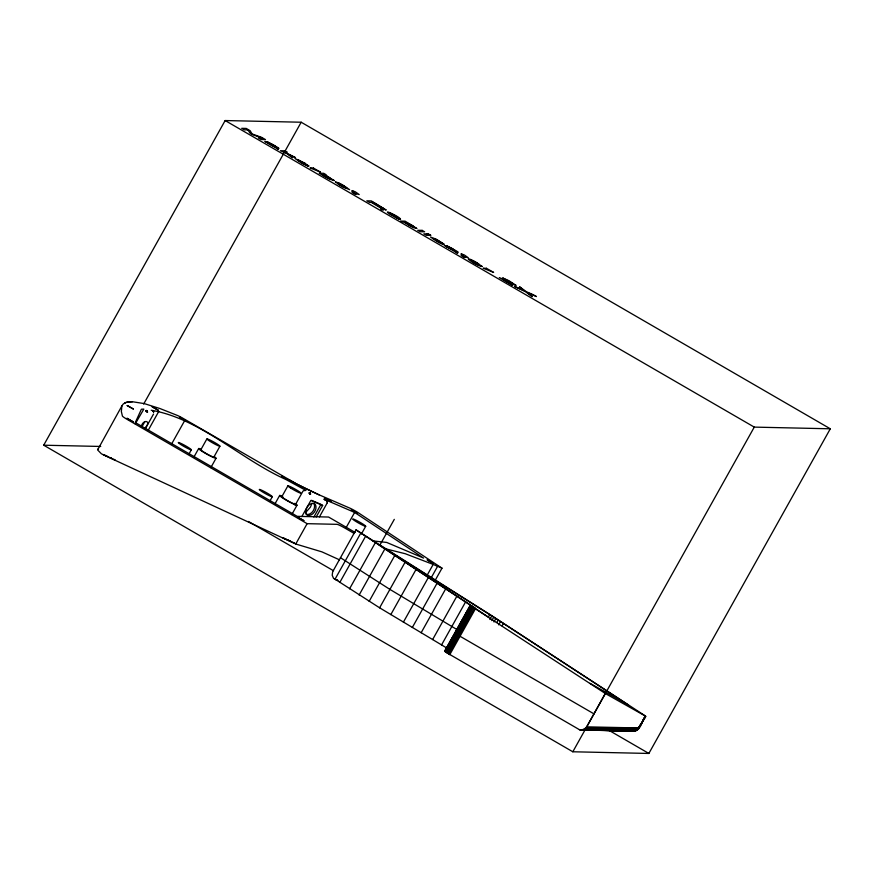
<?xml version="1.0" encoding="UTF-8"?>
<svg xmlns="http://www.w3.org/2000/svg" width="874" height="874" viewBox="0 0 874 874"><rect width="100%" height="100%" fill="white"/><g stroke="black" fill="none" stroke-linecap="round" stroke-linejoin="round"><path stroke-width="1.31" d="M309.691 493.056C310.816 493.963 307.32 492.215 310.499 493.952C310.488 493.799 307.976 491.931 310.532 493.701C309.833 493.46 308.861 492.171 310.532 494.291C310.707 493.002 309.035 493.493 309.505 492.947M152.655 410.878C154.447 412.091 153.474 412.069 153.016 410.977C153.879 411.687 152.327 411.009 153.016 410.977M151.213 410.245C199.829 418.417 240.885 459.353 285.732 479.422L305.922 490.412L303.562 490.696A2.24 2.098 -47 0 0 302.743 491.538L295.095 505.227M146.504 410.78L146.187 411.403L147.542 412.004L146.395 410.507L147.542 412.004L146.308 410.529L146.187 411.403M434.859 580.915L441.993 568.166L358.569 512.94A7.265 0.655 29.2 0 0 355.532 511.082L352.768 509.564A7.571 0.688 29.2 0 0 349.425 507.947L317.732 494.236L296.319 483.792L183.54 418.624A7.495 0.677 29.2 0 0 177.182 415.358L159.986 408.551L144.276 403.602L131.963 401.658L126.064 402.39L123.168 404.072L121.89 405.907L97.604 449.924L101.351 453.759L105.306 455.736L295.751 544.01L321.96 551.876L339.473 559.819M327.28 502.856L327.105 501.053L323.872 499.13L354.626 512.437L423.562 558.06L386.712 542.448L372.794 540.886M121.89 405.907L121.344 411.523L122.415 416.068A7.484 0.677 29.2 0 0 127.528 419.618L307.124 523.668L337.058 524.334A7.484 0.677 29.2 0 1 344.848 528.06L354.188 533.468M311.985 503.293L310.39 507.182L305.529 512.645M327.258 502.823L319.447 516.862M152.895 410.856L153.715 412.058L152.819 411.173M144.713 421.858L141.905 426.829M471.84 605.901L475.019 608.042L470.212 605.365L444.658 651.086L445.773 652.157L579.44 729.681L633.18 731.123C641.024 731.112 641.855 720.842 645.405 715.97L490.882 615.099L356.002 529.863L332.677 571.727L332.196 575.212L333.42 578.129L379.611 607.812L446.811 648.049M43.7 445.205L225.142 120.546L301.18 122.229L830.3 428.795L648.858 753.454L572.82 751.771L43.7 445.205L100.729 446.461M143.653 404.072L301.18 122.229M135.241 423.868L143.839 409.098L141.402 409.207L135.284 422.524L297.226 516.348L328.569 517.037L355.139 532.43M141.326 426.151C143.609 418.406 152.557 421.126 144.352 428.675M145.204 428.937L153.54 414.025M148.274 430.194L158.839 411.283M171.359 444.44L184.567 420.809M188.882 454.174L191.308 449.837A7.473 0.677 29.2 0 0 182.109 443.97A7.473 0.677 29.2 0 0 180.994 444.691A7.473 0.677 29.2 0 0 191.308 449.837M194.126 456.665L198.693 448.504M200.856 449.728L206.909 438.89M219.92 446.243A7.473 0.677 29.2 0 1 209.607 441.086A7.473 0.677 29.2 0 1 210.721 440.376A7.473 0.677 29.2 0 1 219.92 446.243L213.868 457.069A7.473 0.677 29.2 0 0 213.824 456.862M210.82 467.623L216.031 458.293M269.869 501.086L272.284 496.76A7.473 0.677 29.2 0 0 263.096 490.893A7.473 0.677 29.2 0 0 261.971 491.603A7.473 0.677 29.2 0 0 272.284 496.76M275.113 503.599L279.68 495.427M281.854 496.651L287.907 485.824M291.807 514.557L297.018 505.216M301.803 516.621L310.849 500.441L322.648 505.445L316.191 517.004M295.751 544.01L307.124 523.668M313.864 517.047L320.977 504.331L311.559 500.343M346.038 527.798L354.626 512.437M360.82 533.042L334.971 579.298L337.462 580.347M361.454 533.883L365.693 526.301A7.473 0.677 29.2 0 0 356.505 520.434A7.473 0.677 29.2 0 0 355.379 521.144A7.473 0.677 29.2 0 0 365.693 526.301M339.778 582.477L365.627 536.232L356.002 529.863M349.534 588.868L375.383 542.612L365.627 536.232M380.409 544.174L394.294 519.353M359.127 595.019L384.877 548.938L375.383 542.612M369.156 601.345L394.797 555.471M379.611 607.812L405.088 562.233L384.877 548.938M390.798 614.63L416.068 569.422L405.088 562.233M426.698 576.032L433.176 564.429L441.993 568.166M403.384 622.19L428.369 577.485M431.122 577.911L437.601 566.308M412.309 627.51L437.087 583.176M421.148 632.754L445.707 588.814M432.619 639.571L456.905 596.134M441.556 644.914L465.634 601.836M444.757 651.294L470.31 605.409M447.444 646.902L448.733 644.597M450.023 642.292L456.457 630.788M445.128 651.654L470.769 605.758L470.212 605.365M445.773 652.157L471.447 606.217L470.769 605.758M446.669 652.78L472.353 606.818L471.447 606.217M447.739 653.468L473.413 607.517L472.353 606.818M448.744 654.091L474.56 608.271L473.413 607.517M449.76 654.692L475.401 608.817M488.402 617.066L489.735 614.673L378.595 544.568L487.823 616.727M489.822 619.458L491.778 615.973L489.735 614.673M491.8 620.627L493.712 617.208L491.778 615.973M493.974 621.949L495.853 618.584L493.712 617.208M496.913 622.266L498.147 620.059L495.853 618.584M498.683 624.844L500.496 621.589L498.147 620.059M502.091 625.828L503.402 623.479L500.496 621.589M634.502 729.987L635.016 730.795L633.18 731.123L581.855 729.965L634.546 731.057L636.359 730.413L584.193 729.277L637.583 729.746L635.824 729.572L636.359 730.413L633.628 730.872L580.642 729.943L584.193 729.277L586.673 726.84L605.3 693.497L474.56 608.271M572.82 751.771L754.273 427.113L830.3 428.795M639.429 727.769L586.017 727.791L638.107 729.113L645.831 716.298L637.07 730.03L585.209 728.588L638.621 728.829L637.07 730.03M639.113 727.081L641.003 723.748M642.893 720.416L645.405 715.97L638.916 727.976L586.673 726.84M325.172 499.906L324.593 499.567M309.691 492.903L309.647 493.832L310.368 493.417M124.479 403.176L127.44 401.996L132.356 401.843M635.868 730.686L579.44 729.681L619.808 730.183M633.628 730.872L626.549 730.227M455.103 632.612L460.052 636.272L593.938 713.84M97.67 449.247L98.445 448.985M153.431 411.425L152.852 410.867M623.839 730.238L632.252 730.642L631.793 729.921M583.69 729.298L619.852 730.085M326.406 500.594L327.422 501.916M306.162 514.469C311.57 515.474 316.475 508.144 313.886 503.402M384.582 548.577L405.252 553.723L433.176 564.429M146.919 410.966L147.367 411.96L146.613 410.682M294.746 543.267L283.274 538.067M147.029 411.239C146.34 410.572 148.001 412.189 146.045 410.736M283.012 537.816L286.093 539.127M114.778 459.921L103.187 454.556L106.999 456.119M630.962 730.107L632.252 730.642M334.163 578.763L337.921 580.358M338.741 182.928L335.299 181.868L342.182 186.577L349.622 189.68L342.739 184.993A7.101 0.645 29.2 0 0 338.741 182.928M287.601 539.804L290.714 541.235M319.086 494.848L305.725 488.599M110.113 457.539L111.643 458.249M305.583 488.533L296.909 484.109M293.303 542.47L294.167 542.907M114.09 459.429L114.865 459.822M342.652 185.201C326.111 177.881 356.658 194.618 343.722 185.812M296.319 483.792L288.573 479.487M273.933 145.117L267.171 141.796L277.921 147.553L278.948 148.405L276.971 148.504L278.402 149.356L264.877 141.37L276.348 147.072L274.862 145.925M453.213 248.992L446.45 245.67L457.2 251.417L458.227 252.28L456.25 252.378L457.681 253.231L444.167 245.244L455.627 250.947L454.141 249.8M589.961 683.304L627.947 704.695L503.402 623.479M605.3 693.497L645.515 716.156M225.142 120.546L754.273 427.113M248.467 521.472L333.507 570.744M608.697 730.183L648.858 753.454M305.397 163.372L294.942 158.489L302.12 163.351L307.845 166.06L297.575 160.128L308.981 166.082L298.242 160.008L306.381 164.727L305.201 163.558M309.134 492.925L310.292 493.373M416.068 569.422L470.758 605.19L457.102 629.641L389.902 589.393L340.445 557.699M321.676 504.79L322.648 505.445M327.4 501.742L327.007 500.944M146.308 410.529L146.865 411.752L146.701 410.878M309.877 493.023L310.117 494.083L310.084 493.133M214.425 456.698A9.964 0.907 29.2 0 1 212.743 457.189A9.964 0.907 29.2 0 1 200.736 450.405A9.964 0.907 29.2 0 1 201.446 449.367M294.407 503.38A7.473 0.677 29.2 0 1 287.71 500.736A7.473 0.677 29.2 0 1 282.892 496.88M295.412 503.621A9.964 0.907 29.2 0 1 293.74 504.112A9.964 0.907 29.2 0 1 281.723 497.328A9.964 0.907 29.2 0 1 282.433 496.29M213.518 457.058A7.473 0.677 29.2 0 1 205.182 452.918A7.473 0.677 29.2 0 1 201.206 449.739M416.723 228.376L413.784 227.764L404.662 222.52L400.521 221.056L405.088 221.166L416.723 228.376M334.108 180.503L329.684 179.181L319.196 173.216L323.708 173.314L326.1 174.702L324.473 174.658L334.108 180.503M267.586 142.823L275.583 147.018L267.586 142.823M446.865 246.697L454.862 250.893L446.865 246.697M354.254 193.143C360.569 196.868 347.033 190.598 353.904 191.745L351.916 190.598L355.27 191.777L359.192 194.552L354.254 193.143M463.373 256.366C469.688 260.091 456.152 253.821 463.023 254.968L461.035 253.821L464.389 255L468.311 257.775L463.373 256.366M305.714 510.94L305.758 513.235L307.506 515.387C312.914 516.458 317.95 509.029 315.263 504.287L314.17 503.468C309.855 502.474 306.271 507.062 305.714 510.94M398.435 217.888L390.208 213.3L398.435 217.888M443.883 244.075L436.465 239.629L433.034 238.558L442.801 244.185L438.781 242.459L430.401 236.963L436.344 239.268L443.883 244.075M513.278 283.766L499.294 277.561L512.754 285.361L502.572 279.167L516.086 285.437L508.865 280.674L502.605 277.899L513.278 283.766M297.717 517.2L303.846 520.631L297.717 517.2M389.706 213.245C396.053 218.238 408.136 223.711 389.607 214.01C380.551 207.739 402.04 217.801 400.456 219.483L389.706 213.245M380.998 208.209C378.639 209.749 387.095 211.377 382.146 208.449L386.232 210.022L371.319 200.911L366.829 200.812L369.549 202.386L371.483 202.429L380.998 208.209M127.2 405.547L133.329 408.999L127.2 405.547M152.251 406.847L158.369 410.299L152.251 406.847M470.605 260.059C478.253 267.16 485.256 265.707 470.605 260.059M331.486 179.137C320.299 176.013 320.354 170.791 331.486 179.137M383.347 208.46L371.985 202.44L373.526 202.473L383.347 208.46M351.381 509.782L357.466 513.246L351.381 509.782M405.722 222.499C412.113 228.78 420.154 228.07 405.722 222.499M281.614 476.221L287.786 479.739L281.614 476.221M482.131 266.45C479.586 267.105 461.199 255.612 471.261 259.709A7.101 0.645 29.2 0 1 475.248 261.763L482.131 266.45M127.08 418.329L133.11 421.803L127.08 418.329M247.91 129.876L244.327 129.833L241.716 128.325L246.217 128.423L250.117 130.685L252.094 133.951L261.643 137.36L265.499 139.6L260.998 139.501L258.42 137.994L262.266 138.114L252.728 134.705L250.03 133.143L247.91 129.876M284.869 150.82L280.368 150.721L286.454 153.321L292.528 157.757L288.649 154.37L295.488 157.648L284.618 152.131L287.229 152.185L284.869 150.82M313.395 168.027L310.117 167.95L320.583 172.156L313.395 168.027M422.186 230.375L417.685 230.277L420.154 231.708L424.644 231.807L422.186 230.375M427.113 233.915L423.846 233.85L426.359 235.303L429.615 235.368L427.113 233.915M428.347 233.948L427.725 233.937L430.849 235.401L428.347 233.948M486.447 268.285L483.158 268.209L493.635 272.426L486.447 268.285M324.844 498.005L330.82 501.479L324.844 498.005M179.552 417.171L185.517 420.645L179.552 417.171M427.233 559.917L433.187 563.38L427.233 559.917M533.184 294.691L526.366 291.697L519.538 286.781L524.105 290.649L514.589 286.421L525.307 291.599L532.255 296.657L527.481 292.604L536.428 296.57L533.184 294.691M290.594 488.02A7.473 0.677 29.2 0 0 300.907 493.165A7.473 0.677 29.2 0 0 291.719 487.299A7.473 0.677 29.2 0 0 290.594 488.02"/></g></svg>
